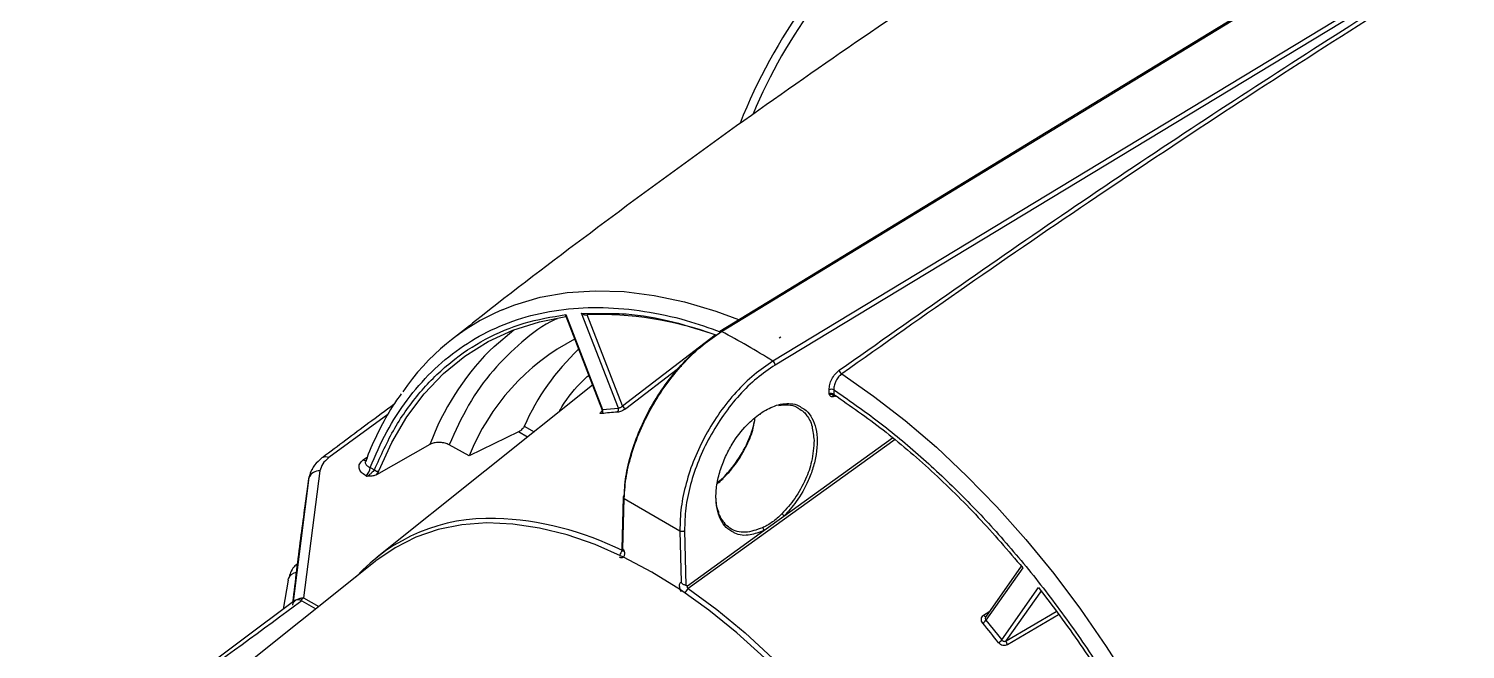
# Model space of a CAD drawing. Extents: x 8 to 113, y 1 to 87.
# Drawn here: x 11.57 to 18.07, y 7.37 to 10.18 of the extents above; entities that cross this region are included whole.
import ezdxf

# ---------------------------------------------------------------- set-up
doc = ezdxf.new("R2010")
doc.units = 0
doc.header["$MEASUREMENT"] = 0
doc.layers.add('OBJECT', color=7, linetype='CONTINUOUS')

msp = doc.modelspace()

# ---------------------------------------------------------------- linework, layer by layer
at = {"layer": 'OBJECT'}
for p, q in [((14.7045, 8.8089), (17.699, 10.6345)), ((17.9423, 10.4941), (14.9367, 8.6749)), ((17.9526, 10.4765), (14.947, 8.6573)), ((14.0003, 8.8784), (14.1649, 8.4543)), ((14.0005, 8.8859), (14.1669, 8.457)), ((14.2384, 8.4634), (14.072, 8.8923)), ((14.072, 8.8923), (14.1488, 8.8908)), ((14.257, 8.4726), (14.0969, 8.8851)), ((14.257, 8.4726), (14.676, 8.7934)), ((14.6946, 8.803), (14.7044, 8.809)), ((14.9655, 8.78), (14.9721, 8.7846)), ((14.5232, 8.6527), (14.2721, 8.4604)), ((14.1213, 8.5665), (13.148, 7.7901)), ((15.1912, 8.5268), (15.1908, 8.5452)), ((15.212, 8.5455), (15.2125, 8.5244)), ((15.2148, 8.5206), (15.2132, 8.52)), ((14.1669, 8.457), (14.2384, 8.4634)), ((13.1967, 8.4337), (12.9295, 8.2391)), ((13.8127, 8.3807), (13.8572, 8.3558)), ((13.7863, 8.3552), (13.5641, 8.2467)), ((13.8276, 8.3322), (13.7863, 8.3552)), ((15.4896, 8.3212), (14.5543, 7.6473)), ((14.9863, 7.975), (15.4767, 8.3284)), ((13.3859, 8.298), (13.1446, 8.1612)), ((13.5641, 8.2467), (13.4734, 8.2973)), ((13.0845, 8.2291), (13.104, 8.2433)), ((13.1162, 8.1949), (13.1356, 8.1841)), ((12.8381, 8.1434), (12.765, 7.5732)), ((12.8399, 8.1488), (12.7669, 7.5773)), ((12.8896, 8.1792), (12.8158, 7.6057)), ((12.8397, 8.1475), (12.8381, 8.1434)), ((12.846, 8.1642), (12.8399, 8.1488)), ((12.8425, 8.1611), (12.8401, 8.1493)), ((12.8447, 8.1646), (12.8426, 8.1588)), ((12.8485, 8.1707), (12.846, 8.1642)), ((13.1021, 8.1545), (13.0957, 8.1581)), ((14.7026, 8.1387), (14.6842, 8.1255)), ((14.6843, 8.1259), (14.7114, 8.1454)), ((14.7105, 8.1444), (14.7026, 8.1387)), ((14.26, 8.0609), (14.2546, 7.8267)), ((14.2591, 7.8279), (14.2644, 8.0544)), ((14.2644, 8.0544), (14.5161, 7.9091)), ((14.8962, 7.91), (14.9863, 7.975)), ((14.5161, 7.9091), (14.5213, 7.6766)), ((14.5372, 7.9094), (14.5428, 7.6622)), ((14.55, 7.6606), (14.8962, 7.91)), ((13.1394, 7.7705), (11.5733, 6.5211)), ((16.0593, 7.7487), (15.8973, 7.5182)), ((16.066, 7.7412), (15.8996, 7.5044)), ((12.746, 7.6851), (12.7229, 7.5545)), ((14.55, 7.6606), (14.5428, 7.6622)), ((12.8158, 7.6057), (12.8846, 7.5673)), ((15.9711, 7.4154), (16.1376, 7.6522)), ((15.9916, 7.4113), (16.1516, 7.639)), ((12.7756, 7.5938), (11.8254, 6.8841)), ((12.8081, 7.5922), (12.8706, 7.5561)), ((15.8886, 7.5272), (15.9169, 7.5461)), ((15.9916, 7.4113), (16.2171, 7.5436)), ((15.8996, 7.5044), (15.9711, 7.4154)), ((16.2276, 7.5292), (15.9962, 7.3934))]:
    msp.add_line(p, q, dxfattribs=at)
at = {"layer": 'OBJECT', "flags": 128}
for points in [[(17.692, 10.635), (16.2064, 9.7293), (14.6975, 8.8094)], [(13.7133, 8.9077), (13.7698, 8.9298), (13.8855, 8.9637), (14.0069, 8.985), (14.1334, 8.9936), (14.2645, 8.9894), (14.3994, 8.9725), (14.5376, 8.9429), (14.6785, 8.9009), (14.7816, 8.8628)], [(13.1559, 8.18), (13.2143, 8.3073), (13.2828, 8.4233), (13.361, 8.5274), (13.4485, 8.6192), (13.5448, 8.6981), (13.6494, 8.7636), (13.7618, 8.8155), (13.8812, 8.8534), (14.0011, 8.8763)], [(13.6551, 8.7214), (13.6764, 8.7421), (13.7656, 8.817)], [(15.2475, 8.6172), (15.3917, 8.5172), (15.5345, 8.4067), (15.6754, 8.2861), (15.8136, 8.1561), (15.9486, 8.0172), (16.0796, 7.8701), (16.2061, 7.7154), (16.3275, 7.554), (16.4432, 7.3865), (16.5527, 7.2137), (16.6555, 7.0364), (16.7511, 6.8554), (16.8391, 6.6717), (16.919, 6.486), (16.9905, 6.2991), (17.0533, 6.1121), (17.107, 5.9257)], [(15.2125, 8.5244), (15.2125, 8.5222), (15.213, 8.5204), (15.2138, 8.5189), (15.215, 8.5179), (15.2165, 8.5173), (15.2182, 8.5172), (15.2201, 8.5177), (15.221, 8.518)], [(14.8801, 8.4392), (14.8801, 8.4377), (14.8799, 8.4364), (14.8794, 8.4354), (14.8786, 8.4347), (14.8776, 8.4344), (14.8764, 8.4343), (14.8751, 8.4347), (14.8751, 8.4347)], [(12.9018, 8.2399), (12.9008, 8.2393), (12.8986, 8.2378)], [(12.8381, 8.1434), (12.8367, 8.134), (12.8367, 8.1325)], [(14.7075, 8.1409), (14.7062, 8.1416), (14.705, 8.142), (14.704, 8.1421), (14.7032, 8.1419), (14.7027, 8.1415), (14.7024, 8.1408), (14.7024, 8.1399), (14.7026, 8.1387)], [(14.8983, 7.3346), (14.7741, 7.4471), (14.6475, 7.5495), (14.5192, 7.6412), (14.3902, 7.7216), (14.2612, 7.7902), (14.1329, 7.8465), (14.0063, 7.8903), (13.8821, 7.9213), (13.761, 7.9392), (13.6439, 7.944), (13.5314, 7.9356), (13.4244, 7.9141), (13.3233, 7.8795), (13.2289, 7.8322), (13.1418, 7.7724), (13.1394, 7.7705)], [(12.746, 7.6851), (12.7476, 7.6927), (12.7478, 7.6934)], [(14.5543, 7.6473), (14.6839, 7.5529), (14.8117, 7.4477), (14.937, 7.3323), (15.0589, 7.2074), (15.1766, 7.074), (15.2895, 6.9327), (15.3968, 6.7846), (15.4978, 6.6305), (15.5918, 6.4714), (15.6784, 6.3084), (15.7569, 6.1424), (15.8269, 5.9745), (15.8844, 5.8163)], [(15.8886, 7.5272), (15.8905, 7.5253), (15.8925, 7.5237), (15.8944, 7.5224), (15.8963, 7.5216), (15.898, 7.5213), (15.8995, 7.5214), (15.8996, 7.5214)]]:
    msp.add_lwpolyline(points, dxfattribs=at)
at = {"layer": 'OBJECT'}
for centre, radius, start, end in [((17.1465, 8.8153), 2.5372, 130.11325, 158.36759), ((17.0756, 8.8591), 2.4159, 129.62774, 157.284), ((14.1301, 7.9439), 1.0501, 113.38966, 145.62268), ((14.1484, 7.3355), 1.5505, 69.96953, 91.89855), ((14.5129, 7.8697), 1.0209, 117.56325, 158.32961), ((14.7017, 8.8037), 0.00712, 126.7377, 185.46827), ((14.7006, 8.8031), 0.00701, 56.49215, 116.37167), ((13.2863, 6.0842), 3.0716, 57.50085, 62.50453), ((14.5286, 7.8687), 1.2207, 135.68825, 159.40591), ((14.7999, 7.9448), 1.0791, 133.40631, 156.18006), ((14.9232, 8.6551), 0.0239, 5.18037, 55.65696), ((15.2621, 8.6389), 0.0261, 190.70936, 236.12298), ((15.2017, 8.5243), 0.0236, 64.1709, 117.49058), ((15.219, 8.516), 0.00639, 148.76438, 183.0638), ((14.1518, 8.4502), 0.0166, 312.89321, 24.19453), ((14.2859, 7.465), 0.9808, 93.02483, 97.19424), ((14.2226, 8.457), 0.017, 312.50611, 22.11673), ((14.2759, 8.4807), 0.0206, 203.01462, 259.31128), ((12.9148, 8.2113), 0.0314, 62.26496, 114.4523), ((13.0928, 8.2451), 0.0181, 242.40043, 293.5507), ((13.0707, 8.1961), 0.0455, 303.25695, 358.37595), ((13.1486, 8.1965), 0.018, 223.65961, 293.94103), ((14.552, 7.5826), 1.8033, 161.69911, 161.88045), ((12.8849, 8.131), 0.0484, 84.48268, 158.43204), ((14.2669, 8.0607), 0.00677, 112.23235, 247.97835), ((13.6542, 7.1492), 0.8159, 87.95053, 137.47003), ((13.6346, 6.5703), 1.3952, 63.50077, 87.99751), ((14.8817, 7.9103), 0.0145, 359.06003, 56.51439), ((14.9654, 7.9655), 0.023, 24.40404, 59.61101), ((14.5263, 7.9304), 0.0236, 244.1699, 297.49222), ((14.2798, 7.7901), 0.0366, 128.14321, 166.94725), ((12.7892, 7.6761), 0.0449, 98.71001, 157.23394), ((14.5807, 7.6117), 0.0444, 126.44346, 158.8797), ((15.8577, 7.5358), 0.0524, 301.75659, 323.14216), ((12.8507, 4.9791), 3.9396, 37.96959, 39.61954), ((15.924, 7.4559), 0.0621, 301.4155, 319.40096), ((16.0107, 7.4067), 0.0196, 166.28225, 222.57433)]:
    msp.add_arc(centre, radius, start, end, dxfattribs=at)
for points, knots in [([(15.2364, 8.6341), (15.582, 8.8772), (16.2733, 9.3634), (17.3149, 10.049), (18.3292, 10.687), (18.9967, 11.0771), (19.3157, 11.2635)], [0, 0, 0, 0, 0.255394, 0.510845, 0.766264, 1, 1, 1, 1]), ([(19.3157, 11.2407), (19.1476, 11.1432), (18.7799, 10.9298), (18.2146, 10.5874), (17.6145, 10.2133), (17.0102, 9.8242), (16.4076, 9.4239), (15.8195, 9.0221), (15.4358, 8.7505), (15.2475, 8.6172)], [0, 0, 0, 0, 0.123528, 0.270146, 0.415672, 0.565188, 0.715491, 0.860428, 1, 1, 1, 1]), ([(16.0674, 10.617), (15.9511, 10.5417), (15.6506, 10.3473), (15.1743, 10.0224), (14.6379, 9.6441), (14.1108, 9.2552), (13.7262, 8.964), (13.5202, 8.7997), (13.4842, 8.771)], [0, 0, 0, 0, 0.130614, 0.3372653, 0.5438032, 0.7501944, 0.9564046, 1, 1, 1, 1]), ([(13.1162, 8.1949), (13.1401, 8.2495), (13.1883, 8.3597), (13.282, 8.5033), (13.392, 8.6303), (13.5195, 8.7366), (13.6628, 8.8203), (13.8202, 8.8795), (13.9895, 8.9133), (14.1684, 8.9217), (14.354, 8.9039), (14.5318, 8.867), (14.6487, 8.8254), (14.7009, 8.8068)], [0, 0, 0, 0, 0.088772, 0.178979, 0.270527, 0.364034, 0.458099, 0.55261, 0.647126, 0.741191, 0.834692, 0.926246, 1, 1, 1, 1]), ([(13.1356, 8.1841), (13.1646, 8.2485), (13.223, 8.3777), (13.3398, 8.5394), (13.477, 8.6749), (13.6348, 8.7787), (13.8086, 8.853), (13.9367, 8.875), (14.0005, 8.8859)], [0, 0, 0, 0, 0.165461, 0.332207, 0.5, 0.667784, 0.834534, 1, 1, 1, 1]), ([(13.9621, 8.8669), (13.9588, 8.8655), (13.8999, 8.8406), (13.8005, 8.7644), (13.6685, 8.6371), (13.5573, 8.4818), (13.5013, 8.3586), (13.4734, 8.2973)], [0, 0, 0, 0, 0.014572, 0.262122, 0.509686, 0.755758, 1, 1, 1, 1]), ([(14.0005, 8.8859), (14.0002, 8.8843), (13.9995, 8.8814), (14.0001, 8.8794), (14.0004, 8.8785)], [0, 0, 0, 0, 0.543604, 1, 1, 1, 1]), ([(14.072, 8.8923), (14.0737, 8.8909), (14.0772, 8.8881), (14.0827, 8.8855), (14.0875, 8.8842), (14.0912, 8.8838), (14.0944, 8.8841), (14.0961, 8.8848), (14.0969, 8.8851)], [0, 0, 0, 0, 0.249625, 0.499334, 0.644997, 0.77504, 0.892155, 1, 1, 1, 1]), ([(14.1488, 8.8908), (14.19, 8.8909), (14.2981, 8.8913), (14.4765, 8.8602), (14.6154, 8.8147), (14.681, 8.7931)], [0, 0, 0, 0, 0.244932, 0.6433054, 1, 1, 1, 1]), ([(14.2643, 8.067), (14.2666, 8.0997), (14.2712, 8.165), (14.298, 8.2711), (14.3384, 8.3779), (14.3923, 8.4828), (14.4574, 8.5815), (14.5314, 8.6702), (14.6114, 8.747), (14.6669, 8.7843), (14.6946, 8.803)], [0, 0, 0, 0, 0.125666, 0.250539, 0.37567, 0.500227, 0.625486, 0.75002, 0.875177, 1, 1, 1, 1]), ([(14.2644, 8.0544), (14.2667, 8.0887), (14.2713, 8.1558), (14.2989, 8.2646), (14.3399, 8.3735), (14.3949, 8.4808), (14.4613, 8.5817), (14.5369, 8.6725), (14.619, 8.7514), (14.6759, 8.7897), (14.7045, 8.8089)], [0, 0, 0, 0, 0.128141, 0.25071, 0.37607, 0.500341, 0.624825, 0.749582, 0.874632, 1, 1, 1, 1]), ([(14.9367, 8.6749), (14.9081, 8.6557), (14.851, 8.6173), (14.7698, 8.5377), (14.6958, 8.4458), (14.6318, 8.3433), (14.5798, 8.2342), (14.5424, 8.1234), (14.5189, 8.0125), (14.517, 7.9441), (14.5161, 7.9091)], [0, 0, 0, 0, 0.125536, 0.250752, 0.375675, 0.500324, 0.624651, 0.75007, 0.872262, 1, 1, 1, 1]), ([(14.947, 8.6573), (14.9191, 8.6385), (14.8634, 8.6011), (14.7842, 8.5234), (14.7121, 8.4337), (14.6495, 8.3333), (14.5989, 8.2268), (14.5623, 8.1177), (14.5397, 8.0096), (14.5381, 7.9428), (14.5372, 7.9094)], [0, 0, 0, 0, 0.125719, 0.250525, 0.375694, 0.500217, 0.625479, 0.750016, 0.875168, 1, 1, 1, 1]), ([(13.9708, 8.4464), (13.9749, 8.4537), (14.0056, 8.5074), (14.0502, 8.5629), (14.0957, 8.6032), (14.1042, 8.6107)], [0, 0, 0, 0, 0.112305, 0.834724, 1, 1, 1, 1]), ([(15.1908, 8.5452), (15.1913, 8.5532), (15.1923, 8.569), (15.2025, 8.5947), (15.2175, 8.6181), (15.2301, 8.6288), (15.2364, 8.6341)], [0, 0, 0, 0, 0.250273, 0.50013, 0.750038, 1, 1, 1, 1]), ([(15.2475, 8.6172), (15.2426, 8.6131), (15.2326, 8.6046), (15.2211, 8.5864), (15.2149, 8.5699), (15.2121, 8.5564), (15.212, 8.5493), (15.212, 8.5455)], [0, 0, 0, 0, 0.243058, 0.499191, 0.717444, 0.850776, 1, 1, 1, 1]), ([(13.2565, 8.5277), (13.2428, 8.5082), (13.207, 8.4575), (13.1577, 8.3659), (13.1181, 8.2834), (13.1002, 8.233), (13.0964, 8.2222)], [0, 0, 0, 0, 0.215499, 0.560292, 0.905585, 1, 1, 1, 1]), ([(15.2125, 8.5244), (15.2115, 8.525), (15.2097, 8.5262), (15.2061, 8.5276), (15.2024, 8.5285), (15.1988, 8.5286), (15.195, 8.5283), (15.1927, 8.5274), (15.1912, 8.5268)], [0, 0, 0, 0, 0.162328, 0.299898, 0.500021, 0.632314, 0.759872, 1, 1, 1, 1]), ([(15.2126, 8.5157), (15.2113, 8.5151), (15.2088, 8.5138), (15.2039, 8.5131), (15.1964, 8.5154), (15.1933, 8.5222), (15.1912, 8.5268)], [0, 0, 0, 0, 0.124906, 0.250438, 0.499607, 1, 1, 1, 1]), ([(15.1912, 8.5268), (15.193, 8.5267), (15.1987, 8.5265), (15.2053, 8.523), (15.2098, 8.5205)], [0, 0, 0, 0, 0.30979, 1, 1, 1, 1]), ([(15.2098, 8.5205), (15.2116, 8.5197), (15.2142, 8.5185), (15.2178, 8.5187), (15.2194, 8.5194), (15.2203, 8.5197)], [0, 0, 0, 0, 0.521025, 0.762756, 1, 1, 1, 1]), ([(15.212, 8.5455), (15.2756, 8.5018), (15.4039, 8.4135), (15.5947, 8.2559), (15.7841, 8.0788), (15.9696, 7.8817), (16.1486, 7.6669), (16.3179, 7.4376), (16.4752, 7.1967), (16.6186, 6.9475), (16.746, 6.6941), (16.8561, 6.4401), (16.9497, 6.1883), (16.9979, 6.0225), (17.0218, 5.9402)], [0, 0, 0, 0, 0.0803207, 0.16194, 0.244772, 0.3293776, 0.4144874, 0.5, 0.5855181, 0.670628, 0.755228, 0.8380655, 0.919682, 1, 1, 1, 1]), ([(15.2125, 8.5244), (15.2867, 8.4729), (15.4355, 8.3697), (15.654, 8.1819), (15.8665, 7.9742), (15.9997, 7.8187), (16.066, 7.7412)], [0, 0, 0, 0, 0.249262, 0.5, 0.750738, 1, 1, 1, 1]), ([(13.2232, 8.4789), (13.1856, 8.4512), (13.0778, 8.3719), (12.9712, 8.292), (12.9018, 8.2399)], [0, 0, 0, 0, 0.348722, 1, 1, 1, 1]), ([(14.1631, 8.4381), (14.161, 8.438), (14.157, 8.4379), (14.1556, 8.4406), (14.1579, 8.445), (14.1623, 8.4489), (14.1645, 8.4508)], [0, 0, 0, 0, 0.249981, 0.499781, 0.749125, 1, 1, 1, 1]), ([(14.1635, 8.4579), (14.1638, 8.4564), (14.1646, 8.4534), (14.1643, 8.4509), (14.1643, 8.4501), (14.1644, 8.4501), (14.1644, 8.4501)], [0, 0, 0, 0, 0.380208, 0.761096, 0.957885, 1, 1, 1, 1]), ([(14.1637, 8.4581), (14.1638, 8.4577), (14.1641, 8.4567), (14.1658, 8.4569), (14.1669, 8.457)], [0, 0, 0, 0, 0.387976, 1, 1, 1, 1]), ([(14.2721, 8.4604), (14.2692, 8.4584), (14.2635, 8.4544), (14.2528, 8.4493), (14.2423, 8.4455), (14.2369, 8.4448), (14.2341, 8.4444)], [0, 0, 0, 0, 0.250088, 0.499956, 0.749358, 1, 1, 1, 1]), ([(14.2384, 8.4634), (14.2398, 8.4635), (14.2425, 8.4639), (14.2477, 8.466), (14.2518, 8.4684), (14.2549, 8.4707), (14.2563, 8.472), (14.257, 8.4726)], [0, 0, 0, 0, 0.24812, 0.499397, 0.73019, 0.860284, 1, 1, 1, 1]), ([(14.8801, 8.4392), (14.9014, 8.4518), (14.9486, 8.4799), (15.0078, 8.4861), (15.0473, 8.4788), (15.0611, 8.4689), (15.0648, 8.4663)], [0, 0, 0, 0, 0.314616, 0.699721, 0.919465, 1, 1, 1, 1]), ([(14.9627, 8.4751), (14.9772, 8.4767), (15.0068, 8.48), (15.0371, 8.4736), (15.0504, 8.4637), (15.0528, 8.4619)], [0, 0, 0, 0, 0.4412483, 0.8993163, 1, 1, 1, 1]), ([(15.0648, 8.4663), (15.0723, 8.462), (15.0919, 8.4508), (15.1148, 8.4184), (15.1323, 8.3718), (15.1385, 8.3157), (15.1338, 8.255), (15.1196, 8.1939), (15.092, 8.1207), (15.0485, 8.0425), (15.0056, 7.9959), (14.9863, 7.975)], [0, 0, 0, 0, 0.066941, 0.173711, 0.28311, 0.392512, 0.499287, 0.601166, 0.696485, 0.863533, 1, 1, 1, 1]), ([(15.0528, 8.4619), (15.0611, 8.4569), (15.0753, 8.4483), (15.0887, 8.4317), (15.0961, 8.4204), (15.0995, 8.4142), (15.1012, 8.4109), (15.1021, 8.4093), (15.1025, 8.4084), (15.1027, 8.408), (15.1028, 8.4078), (15.1028, 8.4077), (15.1029, 8.4076), (15.1029, 8.4076), (15.1029, 8.4076), (15.1029, 8.4076), (15.1029, 8.4076), (15.1029, 8.4076), (15.1029, 8.4076), (15.1029, 8.4076), (15.1091, 8.4011), (15.1158, 8.3706), (15.1198, 8.3385), (15.1225, 8.3173)], [0, 0, 0, 0, 0.198563, 0.341758, 0.4167, 0.455005, 0.474365, 0.484098, 0.488977, 0.49142, 0.492642, 0.493253, 0.493559, 0.493712, 0.493788, 0.493826, 0.493846, 0.493855, 0.49386, 0.493862, 0.493865, 0.665614, 1, 1, 1, 1]), ([(13.8127, 8.3807), (13.8115, 8.3785), (13.8092, 8.3743), (13.8029, 8.3672), (13.7956, 8.3608), (13.7898, 8.357), (13.7868, 8.3555), (13.7863, 8.3552)], [0, 0, 0, 0, 0.243971, 0.488094, 0.725807, 0.945379, 1, 1, 1, 1]), ([(14.7512, 7.9061), (14.7449, 7.9096), (14.7266, 7.9195), (14.704, 7.9493), (14.6851, 7.9946), (14.6775, 8.0513), (14.6816, 8.1149), (14.6968, 8.1804), (14.7209, 8.2431), (14.7591, 8.3146), (14.8125, 8.3859), (14.8592, 8.4227), (14.8801, 8.4392)], [0, 0, 0, 0, 0.050351, 0.144078, 0.242547, 0.343571, 0.444593, 0.543058, 0.63678, 0.724183, 0.876495, 1, 1, 1, 1]), ([(14.7026, 8.1387), (14.7224, 8.1596), (14.7663, 8.206), (14.8118, 8.2834), (14.8406, 8.3511), (14.8489, 8.3849), (14.8526, 8.4)], [0, 0, 0, 0, 0.285762, 0.636865, 0.83777, 1, 1, 1, 1]), ([(14.7075, 8.1409), (14.7282, 8.1629), (14.771, 8.2084), (14.8182, 8.2907), (14.8489, 8.3641), (14.8538, 8.4037), (14.8557, 8.4188)], [0, 0, 0, 0, 0.282666, 0.583473, 0.840178, 1, 1, 1, 1]), ([(15.1225, 8.3173), (15.1206, 8.2857), (15.1172, 8.2291), (15.0847, 8.1372), (15.0392, 8.0535), (14.9973, 8.0076), (14.977, 7.9853)], [0, 0, 0, 0, 0.28003, 0.500009, 0.757775, 1, 1, 1, 1]), ([(13.4734, 8.2973), (13.4674, 8.3), (13.4555, 8.3054), (13.4328, 8.3085), (13.4106, 8.3072), (13.3949, 8.3027), (13.3878, 8.299), (13.3859, 8.298)], [0, 0, 0, 0, 0.238726, 0.477734, 0.707735, 0.921561, 1, 1, 1, 1]), ([(12.8986, 8.2378), (12.8865, 8.2274), (12.862, 8.2062), (12.8503, 8.1801), (12.8444, 8.1668)], [0, 0, 0, 0, 0.49383, 1, 1, 1, 1]), ([(12.859, 8.1934), (12.8581, 8.1926), (12.8549, 8.1896), (12.8541, 8.1861), (12.8536, 8.1835)], [0, 0, 0, 0, 0.289313, 1, 1, 1, 1]), ([(12.9295, 8.2391), (12.919, 8.23), (12.8982, 8.2115), (12.8924, 8.19), (12.8896, 8.1792)], [0, 0, 0, 0, 0.498504, 1, 1, 1, 1]), ([(13.0957, 8.1581), (13.0884, 8.163), (13.0739, 8.1728), (13.0648, 8.1918), (13.0666, 8.2119), (13.0785, 8.2233), (13.0845, 8.2291)], [0, 0, 0, 0, 0.250172, 0.500067, 0.749913, 1, 1, 1, 1]), ([(13.0957, 8.2224), (13.0952, 8.2211), (13.094, 8.2176), (13.0951, 8.2105), (13.1012, 8.2018), (13.1112, 8.1972), (13.1162, 8.1949)], [0, 0, 0, 0, 0.118962, 0.305994, 0.65275, 1, 1, 1, 1]), ([(13.1356, 8.1841), (13.1338, 8.1818), (13.1303, 8.1772), (13.1232, 8.1701), (13.1167, 8.1645), (13.1116, 8.1605), (13.1066, 8.1571), (13.1036, 8.1553), (13.1021, 8.1545)], [0, 0, 0, 0, 0.250064, 0.499105, 0.634955, 0.762997, 0.884268, 1, 1, 1, 1]), ([(12.8367, 8.1326), (12.8247, 8.0463), (12.7994, 7.8644), (12.7774, 7.6824), (12.7659, 7.5866)], [0, 0, 0, 0, 0.474004, 1, 1, 1, 1]), ([(13.1446, 8.1612), (13.1432, 8.1606), (13.1374, 8.1578), (13.1223, 8.1558), (13.1095, 8.155), (13.1021, 8.1545)], [0, 0, 0, 0, 0.118324, 0.498391, 1, 1, 1, 1]), ([(13.1446, 8.1612), (13.147, 8.1646), (13.1519, 8.1712), (13.1546, 8.1771), (13.1559, 8.18)], [0, 0, 0, 0, 0.499883, 1, 1, 1, 1]), ([(14.6833, 8.1202), (14.684, 8.1208), (14.6895, 8.1249), (14.6977, 8.1319), (14.7048, 8.1385), (14.7075, 8.1409)], [0, 0, 0, 0, 0.092249, 0.665631, 1, 1, 1, 1]), ([(14.8897, 7.9224), (14.8633, 7.913), (14.8086, 7.8934), (14.7511, 7.9111), (14.7199, 7.9393), (14.7072, 7.9573), (14.7013, 7.968), (14.6984, 7.9738), (14.697, 7.9769), (14.6964, 7.9784), (14.696, 7.9792), (14.6959, 7.9796), (14.6958, 7.9798), (14.6957, 7.9799), (14.6957, 7.9799), (14.6957, 7.9799), (14.6957, 7.98), (14.6957, 7.98), (14.6957, 7.98), (14.6957, 7.98), (14.6957, 7.98), (14.6957, 7.98), (14.6923, 7.9798), (14.6933, 7.9929), (14.6811, 8.0131), (14.6801, 8.0413), (14.6794, 8.0629)], [0, 0, 0, 0, 0.2399521, 0.4987942, 0.6200606, 0.6871573, 0.722318, 0.7403003, 0.7493916, 0.7539622, 0.7562539, 0.7574018, 0.7579756, 0.7582624, 0.7584065, 0.7584783, 0.7585143, 0.7585322, 0.7585411, 0.7585454, 0.7585479, 0.7585488, 0.7585504, 0.7865497, 0.8361839, 1, 1, 1, 1]), ([(14.977, 7.9853), (14.9632, 7.9722), (14.9425, 7.9527), (14.9151, 7.9355), (14.8999, 7.9273), (14.8924, 7.9237), (14.8897, 7.9224)], [0, 0, 0, 0, 0.500944, 0.749949, 0.907607, 1, 1, 1, 1]), ([(14.8962, 7.91), (14.8751, 7.9021), (14.8281, 7.8843), (14.7785, 7.8881), (14.7557, 7.9032), (14.7512, 7.9061)], [0, 0, 0, 0, 0.39474, 0.881563, 1, 1, 1, 1]), ([(14.2591, 7.8279), (14.2606, 7.825), (14.2635, 7.8191), (14.2656, 7.8101), (14.266, 7.8019), (14.2644, 7.7949), (14.2611, 7.7897), (14.2562, 7.7869), (14.2501, 7.7862), (14.2455, 7.788), (14.2432, 7.7888)], [0, 0, 0, 0, 0.125085, 0.250241, 0.37481, 0.499483, 0.624581, 0.749701, 0.874734, 1, 1, 1, 1]), ([(14.2591, 7.8279), (14.2578, 7.8275), (14.2555, 7.8268), (14.2543, 7.8267), (14.2546, 7.8267), (14.2547, 7.8267)], [0, 0, 0, 0, 0.567983, 0.962983, 1, 1, 1, 1]), ([(14.2544, 7.8269), (14.2552, 7.8254), (14.2565, 7.8231), (14.2572, 7.8214), (14.2574, 7.8207)], [0, 0, 0, 0, 0.650435, 1, 1, 1, 1]), ([(14.2574, 7.8207), (14.2576, 7.8203), (14.2582, 7.8189), (14.2586, 7.8176), (14.2589, 7.8167), (14.2592, 7.8169), (14.2593, 7.8169)], [0, 0, 0, 0, 0.170654, 0.559587, 0.909779, 1, 1, 1, 1]), ([(12.7892, 7.7621), (12.7832, 7.7566), (12.7607, 7.7363), (12.7533, 7.7115), (12.7478, 7.6934)], [0, 0, 0, 0, 0.26742, 1, 1, 1, 1]), ([(14.5242, 7.6326), (14.5226, 7.6352), (14.5192, 7.6407), (14.516, 7.6496), (14.5144, 7.6584), (14.5148, 7.6662), (14.517, 7.6728), (14.5198, 7.6753), (14.5213, 7.6766)], [0, 0, 0, 0, 0.1601902, 0.3283247, 0.4964162, 0.6642384, 0.8319821, 1, 1, 1, 1]), ([(14.5428, 7.6622), (14.5412, 7.6627), (14.5379, 7.6635), (14.5321, 7.6662), (14.5262, 7.6705), (14.5231, 7.6743), (14.5213, 7.6766)], [0, 0, 0, 0, 0.249586, 0.499415, 0.704783, 1, 1, 1, 1]), ([(12.7724, 7.5864), (12.7729, 7.5872), (12.7757, 7.5921), (12.7851, 7.5986), (12.7996, 7.6048), (12.8105, 7.6054), (12.8158, 7.6057)], [0, 0, 0, 0, 0.061739, 0.379602, 0.697468, 1, 1, 1, 1]), ([(12.7758, 7.5935), (12.7788, 7.5953), (12.7851, 7.599), (12.7969, 7.5977), (12.8049, 7.5938), (12.8081, 7.5922)], [0, 0, 0, 0, 0.344846, 0.734108, 1, 1, 1, 1]), ([(12.8158, 7.6057), (12.8158, 7.6056), (12.8157, 7.6056), (12.8156, 7.6056), (12.8153, 7.6053), (12.8141, 7.6045), (12.8098, 7.6015), (12.8059, 7.5975), (12.803, 7.5945)], [0, 0, 0, 0, 0.002609, 0.007282, 0.022879, 0.079009, 0.290956, 1, 1, 1, 1]), ([(14.5543, 7.6473), (14.5535, 7.6481), (14.5519, 7.6496), (14.5503, 7.653), (14.5495, 7.6569), (14.5498, 7.6593), (14.55, 7.6606)], [0, 0, 0, 0, 0.241266, 0.487209, 0.741146, 1, 1, 1, 1]), ([(16.1376, 7.6522), (16.2014, 7.5676), (16.3295, 7.3977), (16.5032, 7.1228), (16.661, 6.8368), (16.7982, 6.5429), (16.9151, 6.2463), (16.9734, 6.0497), (17.0025, 5.9518)], [0, 0, 0, 0, 0.165461, 0.332207, 0.5, 0.667784, 0.834534, 1, 1, 1, 1]), ([(12.8081, 7.5922), (12.6277, 7.4602), (12.3056, 7.2245), (11.9849, 6.9882), (11.8438, 6.8842)], [0, 0, 0, 0, 0.560011, 1, 1, 1, 1]), ([(15.8853, 7.4913), (15.8832, 7.4944), (15.8791, 7.5006), (15.8781, 7.511), (15.881, 7.5206), (15.8861, 7.525), (15.8886, 7.5272)], [0, 0, 0, 0, 0.24998, 0.499779, 0.749125, 1, 1, 1, 1]), ([(15.9017, 7.5231), (15.901, 7.5225), (15.8994, 7.5213), (15.8974, 7.5184), (15.896, 7.5143), (15.8965, 7.509), (15.8986, 7.5059), (15.8996, 7.5044)], [0, 0, 0, 0, 0.139822, 0.270031, 0.501054, 0.752076, 1, 1, 1, 1]), ([(15.9962, 7.3934), (15.993, 7.392), (15.9867, 7.3893), (15.9753, 7.3901), (15.9644, 7.3945), (15.959, 7.4001), (15.9564, 7.4028)], [0, 0, 0, 0, 0.250089, 0.499955, 0.749358, 1, 1, 1, 1]), ([(15.9711, 7.4154), (15.9725, 7.414), (15.9751, 7.4112), (15.9807, 7.4091), (15.9854, 7.409), (15.989, 7.4099), (15.9907, 7.4108), (15.9916, 7.4113)], [0, 0, 0, 0, 0.248124, 0.499396, 0.73019, 0.860284, 1, 1, 1, 1]), ([(17.107, 5.9257), (17.2994, 6.0163), (17.6913, 6.2009), (18.2798, 6.4898), (18.8654, 6.786), (19.4416, 7.0884), (19.8391, 7.301), (20.0457, 7.4165), (20.067, 7.4285)], [0, 0, 0, 0, 0.1891529, 0.3851663, 0.5880463, 0.7814733, 0.977427, 1, 1, 1, 1]), ([(20.0975, 7.4109), (19.8873, 7.2943), (19.3047, 6.9711), (18.3155, 6.4643), (17.5211, 6.0859), (17.1243, 5.8969)], [0, 0, 0, 0, 0.2201851, 0.6104297, 1, 1, 1, 1])]:
    msp.add_open_spline(points, degree=3, knots=knots, dxfattribs=at)

doc.saveas('drawing.dxf')
